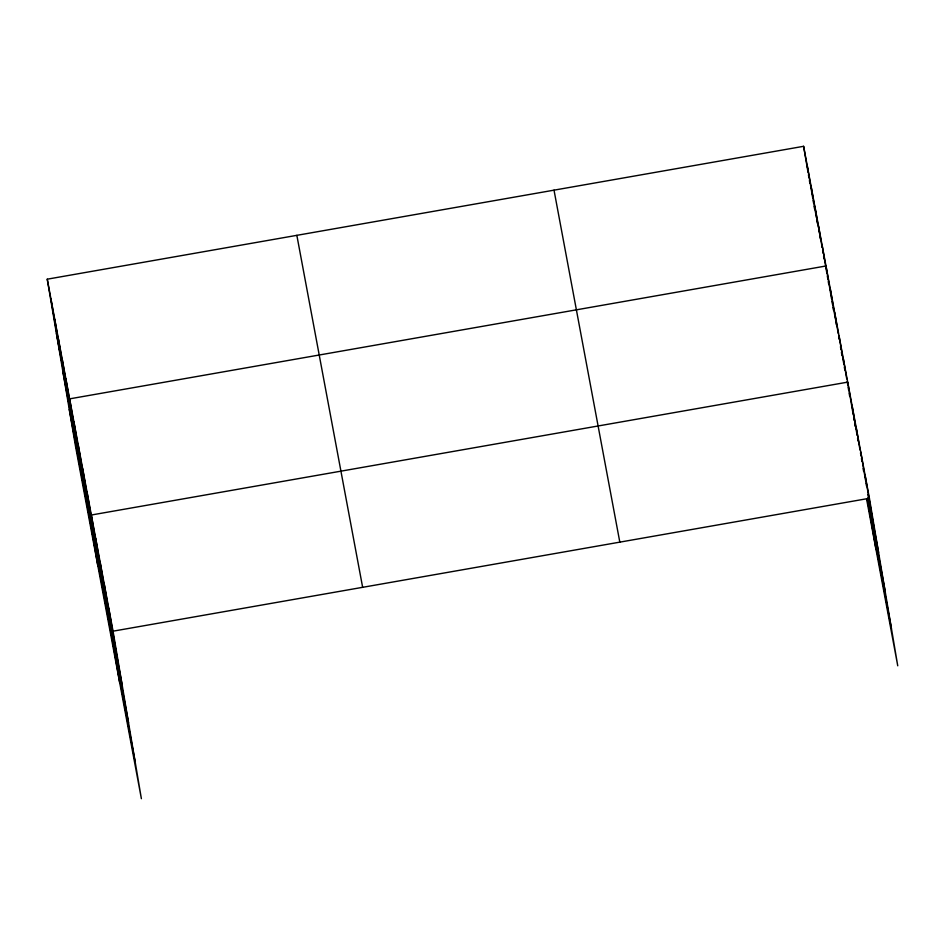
<?xml version="1.0" encoding="UTF-8"?>
<svg xmlns="http://www.w3.org/2000/svg" width="945" height="945" viewBox="0 0 945 945"><rect width="100%" height="100%" fill="white"/><g stroke="black" fill="none" stroke-linecap="round" stroke-linejoin="round"><path stroke-width="1.42" d="M47.25 279.188L113.046 631.177L141.384 798.69L75.588 446.713L47.25 279.188L803.616 146.31L869.412 498.287L897.75 665.812L866.589 499.09M113.046 631.177L869.412 498.287M868.36 497.802L878.578 552.471M867.793 498.31L884.91 589.869M867.156 498.582L891.418 628.401M554.018 190.158L619.814 542.135M296.848 235.34L362.644 587.317M56.416 333.372L122.212 685.349M62.736 370.771L128.532 722.76M69.257 409.303L135.052 761.292M865.077 475.051L874.231 529.235M860.73 451.828L865.549 480.343M866.033 483.19L866.518 486.049M867.971 494.601L869.896 506M856.383 428.593L860.009 449.985M860.493 452.832L860.966 455.679M861.45 458.538L861.934 461.384M863.139 468.519L863.624 471.366M852.047 405.37L857.115 435.302M857.587 438.161L858.072 441.008M853.252 414.926L847.7 382.134L91.334 515.013L119.661 682.538M853.737 417.773L854.209 420.631M854.693 423.478L855.178 426.337M867.38 498.487L876.039 549.659M843.365 358.899L846.732 378.862M847.216 381.709L847.7 384.568M848.185 387.415L848.669 390.273M849.153 393.12L849.626 395.967M839.018 335.676L843.838 364.191M844.322 367.038L844.806 369.885M834.671 312.441L838.298 333.833M838.77 336.68L839.255 339.527M840.459 346.661L840.944 349.508M841.428 352.367L841.912 355.214M830.336 289.205L835.404 319.15M835.876 321.997L836.36 324.856M831.541 298.774L825.989 265.982L69.623 398.861L97.949 566.386M832.025 301.62L832.498 304.479M832.982 307.326L833.466 310.173M822.268 246.031L826.84 273.129M827.324 275.975L827.808 278.822M828.293 281.681L828.777 284.528M818.535 226.091L822.15 247.472M822.634 250.33L823.119 253.177M823.603 256.024L824.075 258.883M814.803 206.14L818.429 227.532M818.902 230.379L819.386 233.226M819.87 236.085L820.354 238.931M811.082 186.2L816.385 217.563M816.87 220.409L817.342 223.268M807.349 166.249L812.653 197.623M813.137 200.47L813.621 203.317M814.106 206.175L814.59 209.022M803.616 146.31L807.963 171.966M808.447 174.825L808.932 177.672M809.404 180.519L809.889 183.377M108.699 607.942L117.865 662.114M104.363 584.707L113.518 638.891M100.016 561.484L109.183 615.656M95.669 538.248L104.836 592.432M86.987 491.79L96.154 545.962M82.652 468.555L91.807 522.739M78.305 445.331L87.472 499.503M73.958 422.096L83.125 476.268M65.89 378.921L75.057 433.093M62.169 358.97L71.324 413.154M58.436 339.031L67.603 393.203M54.704 319.079L63.87 373.263M50.983 299.14L60.137 353.312"/></g></svg>
